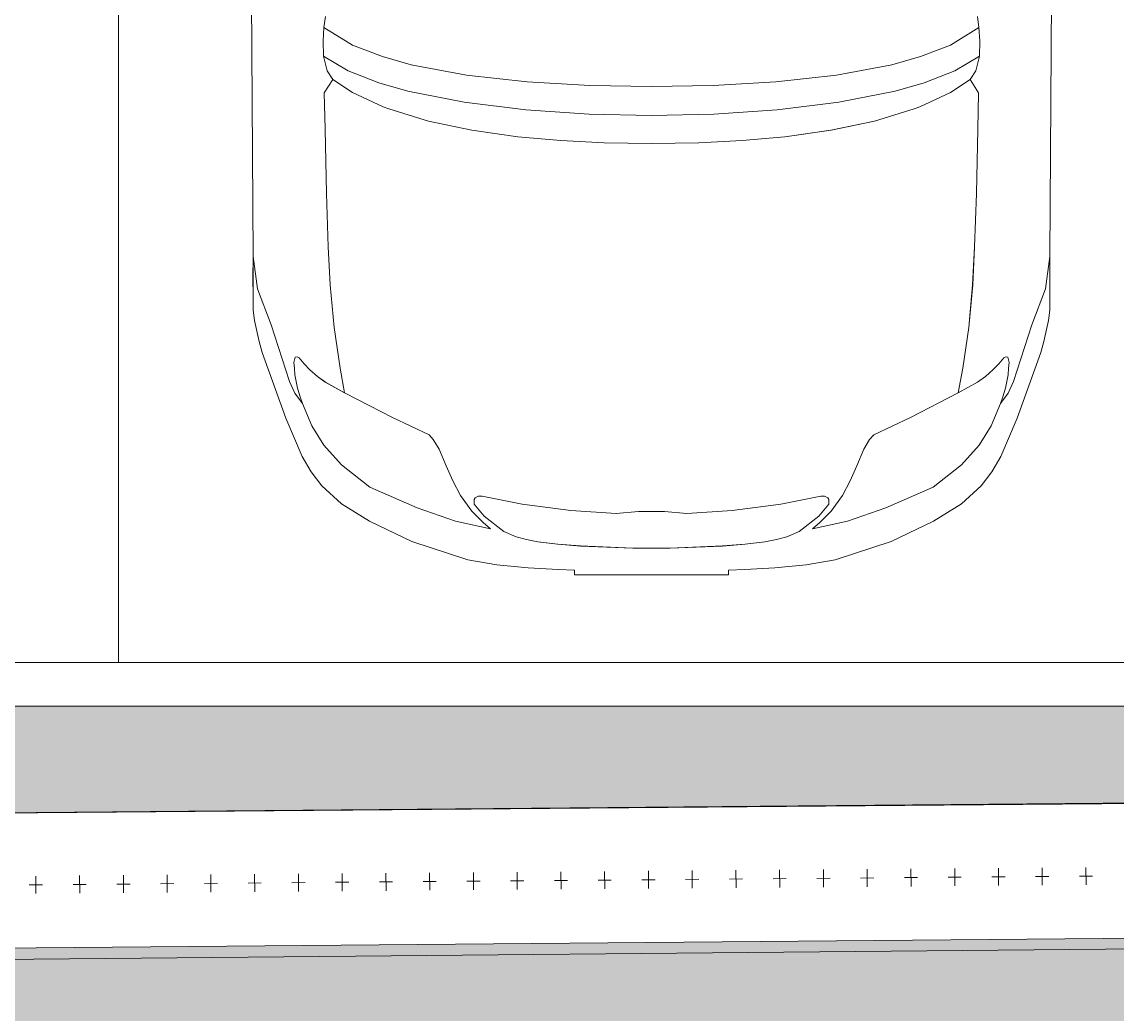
# Model space of a CAD drawing. Header units: millimetres. Extents: x -284281 to 1648660, y -821378 to -151356.
# Drawn here: x -203312 to -200815, y -271490 to -269226 of the extents above; entities that cross this region are included whole.
import ezdxf

# ---------------------------------------------------------------- set-up
doc = ezdxf.new("R2010")
doc.units = ezdxf.units.MM
doc.header["$MEASUREMENT"] = 0
doc.set_wipeout_variables(frame=1)
doc.linetypes.add('Wipeout_Contour', pattern=[1000, 0, -1000])
for name, color, linetype in [('Cars', 7, 'Continuous'), ('Divers - Dessin général', 7, 'Continuous'), ('Extérieur - Environnement', 7, 'Continuous'), ('Structure - Murs extérieurs', 7, 'Continuous'), ('TopoAlt', 7, 'Continuous')]:
    doc.layers.add(name, color=color, linetype=linetype)

# ---------------------------------------------------------------- blocks, each defined once
blk = doc.blocks.new('Dalle_13_1', base_point=(250537.6, -270787.4))
at = {"linetype": 'Continuous', "lineweight": 0, "true_color": 0x90b349}
blk.add_hatch(color=55, dxfattribs=at).paths.add_polyline_path([(250537.6, -270787.4), (220537.6, -270787.4), (220537.6, -273253.3), (250548.6, -273114.3), (250537.7, -271092.1), (250537.7, -271092.1, -0.001346), (250537.6, -271062.3), (250537.6, -271062.3)])
at = {"color": 7, "linetype": 'Continuous', "lineweight": 5, "flags": 128}
blk.add_lwpolyline([(250537.6, -270787.4), (220537.6, -270787.4), (220537.6, -273253.3), (250548.6, -273114.3), (250537.7, -271092.1), (250537.7, -271092.1, -0.001346), (250537.6, -271062.3), (250537.6, -271062.3)], format="xyb", close=True, dxfattribs=at)
blk = doc.blocks.new('Mur_56_1', base_point=(218049.6, -271371.5))
at = {"color": 254, "linetype": 'Wipeout_Contour', "lineweight": 0, "ltscale": 1434044.950907383}
blk.add_wipeout([(218049.6, -271371.5), (250537.3, -271087.3), (250534.6, -270787.3), (218047, -271071.5)], dxfattribs=at).dxf.layer = 'TopoAlt'
at = {"layer": 'TopoAlt', "color": 190, "linetype": 'Continuous', "lineweight": 5, "true_color": 0x8002ff, "flags": 128}
for points in [[(250534.6, -270787.3), (218047, -271071.5)], [(218049.6, -271371.5), (250537.3, -271087.3)]]:
    blk.add_lwpolyline(points, dxfattribs=at)
blk = doc.blocks.new('Mur_61_1', base_point=(250537.6, -270787.3))
at = {"color": 254, "linetype": 'Wipeout_Contour', "lineweight": 0, "ltscale": 1436123.093929387}
blk.add_wipeout([(220637.6, -270787.3), (250437.6, -270787.3), (250437.6, -270687.3), (220637.6, -270687.3)], dxfattribs=at).dxf.layer = 'Structure - Murs extérieurs'
at = {"layer": 'Structure - Murs extérieurs', "color": 7, "linetype": 'Continuous', "lineweight": 5, "flags": 128}
for points in [[(250437.6, -270687.3), (220637.6, -270687.3)], [(220537.6, -270787.3), (250537.6, -270787.3)]]:
    blk.add_lwpolyline(points, dxfattribs=at)
blk = doc.blocks.new('Garde-corps_1_1')
at = {"color": 7, "linetype": 'Continuous', "lineweight": 5}
for p, q in [((223646.8, -271168), (223647.2, -271208)), ((223746.6, -271167.2), (223746.9, -271207.2)), ((223846.3, -271166.4), (223846.7, -271206.4)), ((223946.1, -271165.5), (223946.4, -271205.5)), ((224045.9, -271164.7), (224046.2, -271204.7)), ((224145.6, -271163.9), (224145.9, -271203.9)), ((224245.4, -271163.1), (224245.7, -271203.1)), ((224345.1, -271162.3), (224345.4, -271202.3)), ((224444.9, -271161.4), (224445.2, -271201.4)), ((224544.6, -271160.6), (224545, -271200.6)), ((224644.4, -271159.8), (224644.7, -271199.8)), ((224744.1, -271159), (224744.5, -271199)), ((224843.9, -271158.2), (224844.2, -271198.2)), ((224943.7, -271157.3), (224944, -271197.3)), ((225043.4, -271156.5), (225043.7, -271196.5)), ((225143.2, -271155.7), (225143.5, -271195.7)), ((225242.9, -271154.9), (225243.3, -271194.9)), ((222848.8, -271174.6), (222849.1, -271214.6)), ((222963.7, -271193.6), (222933.7, -271193.9)), ((222948.5, -271173.7), (222948.9, -271213.7)), ((223063.5, -271192.8), (223033.5, -271193)), ((223048.3, -271172.9), (223048.6, -271212.9)), ((223163.2, -271192), (223133.2, -271192.2)), ((223148, -271172.1), (223148.4, -271212.1)), ((223263, -271191.2), (223233, -271191.4)), ((223247.8, -271171.3), (223248.1, -271211.3)), ((223362.7, -271190.3), (223332.7, -271190.6)), ((223347.6, -271170.5), (223347.9, -271210.5)), ((223462.5, -271189.5), (223432.5, -271189.8)), ((223447.3, -271169.6), (223447.6, -271209.6)), ((223562.2, -271188.7), (223532.2, -271188.9)), ((223547.1, -271168.8), (223547.4, -271208.8)), ((223662, -271187.9), (223632, -271188.1)), ((223761.7, -271187.1), (223731.7, -271187.3)), ((223861.5, -271186.2), (223831.5, -271186.5)), ((223961.3, -271185.4), (223931.3, -271185.7)), ((224061, -271184.6), (224031, -271184.8)), ((224160.8, -271183.8), (224130.8, -271184)), ((224260.5, -271183), (224230.5, -271183.2)), ((224360.3, -271182.1), (224330.3, -271182.4)), ((224460, -271181.3), (224430, -271181.6)), ((224559.8, -271180.5), (224529.8, -271180.7)), ((224659.6, -271179.7), (224629.6, -271179.9)), ((224759.3, -271178.9), (224729.3, -271179.1)), ((224859.1, -271178), (224829.1, -271178.3)), ((224958.8, -271177.2), (224928.8, -271177.5)), ((225058.6, -271176.4), (225028.6, -271176.7)), ((225158.3, -271175.6), (225128.3, -271175.8)), ((225258.1, -271174.8), (225228.1, -271175)), ((222863.9, -271194.4), (222833.9, -271194.7))]:
    blk.add_line(p, q, dxfattribs=at)
blk = doc.blocks.new('Garde-corps_3_1')
at = {"color": 7, "linetype": 'Continuous', "lineweight": 5}
for p, q in [((223646.8, -271168), (223647.2, -271208)), ((223746.6, -271167.2), (223746.9, -271207.2)), ((223846.3, -271166.4), (223846.7, -271206.4)), ((223946.1, -271165.5), (223946.4, -271205.5)), ((224045.9, -271164.7), (224046.2, -271204.7)), ((224145.6, -271163.9), (224145.9, -271203.9)), ((224245.4, -271163.1), (224245.7, -271203.1)), ((224345.1, -271162.3), (224345.4, -271202.3)), ((224444.9, -271161.4), (224445.2, -271201.4)), ((224544.6, -271160.6), (224545, -271200.6)), ((224644.4, -271159.8), (224644.7, -271199.8)), ((224744.1, -271159), (224744.5, -271199)), ((224843.9, -271158.2), (224844.2, -271198.2)), ((224943.7, -271157.3), (224944, -271197.3)), ((225043.4, -271156.5), (225043.7, -271196.5)), ((225143.2, -271155.7), (225143.5, -271195.7)), ((225242.9, -271154.9), (225243.3, -271194.9)), ((222848.8, -271174.6), (222849.1, -271214.6)), ((222963.7, -271193.6), (222933.7, -271193.9)), ((222948.5, -271173.7), (222948.9, -271213.7)), ((223063.5, -271192.8), (223033.5, -271193)), ((223048.3, -271172.9), (223048.6, -271212.9)), ((223163.2, -271192), (223133.2, -271192.2)), ((223148, -271172.1), (223148.4, -271212.1)), ((223263, -271191.2), (223233, -271191.4)), ((223247.8, -271171.3), (223248.1, -271211.3)), ((223362.7, -271190.3), (223332.7, -271190.6)), ((223347.6, -271170.5), (223347.9, -271210.5)), ((223462.5, -271189.5), (223432.5, -271189.8)), ((223447.3, -271169.6), (223447.6, -271209.6)), ((223562.2, -271188.7), (223532.2, -271188.9)), ((223547.1, -271168.8), (223547.4, -271208.8)), ((223662, -271187.9), (223632, -271188.1)), ((223761.7, -271187.1), (223731.7, -271187.3)), ((223861.5, -271186.2), (223831.5, -271186.5)), ((223961.3, -271185.4), (223931.3, -271185.7)), ((224061, -271184.6), (224031, -271184.8)), ((224160.8, -271183.8), (224130.8, -271184)), ((224260.5, -271183), (224230.5, -271183.2)), ((224360.3, -271182.1), (224330.3, -271182.4)), ((224460, -271181.3), (224430, -271181.6)), ((224559.8, -271180.5), (224529.8, -271180.7)), ((224659.6, -271179.7), (224629.6, -271179.9)), ((224759.3, -271178.9), (224729.3, -271179.1)), ((224859.1, -271178), (224829.1, -271178.3)), ((224958.8, -271177.2), (224928.8, -271177.5)), ((225058.6, -271176.4), (225028.6, -271176.7)), ((225158.3, -271175.6), (225128.3, -271175.8)), ((225258.1, -271174.8), (225228.1, -271175)), ((222863.9, -271194.4), (222833.9, -271194.7))]:
    blk.add_line(p, q, dxfattribs=at)
blk = doc.blocks.new('Car 0025')
at = {"layer": 'Cars', "color": 7, "linetype": 'Continuous', "lineweight": 13}
for p, q in [((-924.7, 1389.7), (-920.5, 734.5)), ((-924.7, 1389.7), (-920.5, 734.5)), ((896.3, 734.5), (900.5, 1389.7)), ((900.5, 1389.7), (896.3, 734.5)), ((-755.5, 1282.4), (-758.8, 1257.5)), ((731.3, 1282.4), (734.6, 1257.5)), ((-758.8, 1257.5), (-760.9, 1227.1)), ((-694, 1217.1), (-758.8, 1257.5)), ((669.8, 1217.1), (734.6, 1257.5)), ((734.6, 1257.5), (736.7, 1227.1)), ((-760.9, 1227.1), (-760.1, 1191.7)), ((736.7, 1227.1), (735.9, 1191.7)), ((-625.2, 1190.8), (-694, 1217.1)), ((601, 1190.8), (669.8, 1217.1)), ((-703.8, 1158.5), (-760.1, 1191.7)), ((-760.1, 1191.7), (-751.8, 1158)), ((-560.1, 1172.1), (-625.2, 1190.8)), ((535.9, 1172.1), (601, 1190.8)), ((679.6, 1158.5), (735.9, 1191.7)), ((735.9, 1191.7), (727.6, 1158)), ((-751.8, 1158), (-751.8, 1158)), ((-738.5, 1138.6), (-751.8, 1158)), ((-633.6, 1130.9), (-703.8, 1158.5)), ((-433.8, 1148.7), (-560.1, 1172.1)), ((-295.6, 1133.3), (-433.8, 1148.7)), ((271.4, 1133.3), (409.6, 1148.7)), ((409.6, 1148.7), (535.9, 1172.1)), ((609.4, 1130.9), (679.6, 1158.5)), ((714.3, 1138.6), (727.6, 1158)), ((727.6, 1158), (727.6, 1158)), ((-738.5, 1138.6), (-758, 1108.3)), ((-738.5, 1138.6), (-738.5, 1138.6)), ((-738.5, 1138.6), (-693.9, 1108.9)), ((-567.9, 1112.1), (-633.6, 1130.9)), ((-152.7, 1124.9), (-295.6, 1133.3)), ((-12.1, 1122.4), (-152.7, 1124.9)), ((-12.1, 1122.4), (128.5, 1124.9)), ((128.5, 1124.9), (271.4, 1133.3)), ((543.7, 1112.1), (609.4, 1130.9)), ((714.3, 1138.6), (669.7, 1108.9)), ((714.3, 1138.6), (714.3, 1138.6)), ((714.3, 1138.6), (733.8, 1108.3)), ((-758, 1108.3), (-755.8, 1024.9)), ((-693.9, 1108.9), (-624, 1076.3)), ((-439.5, 1086.6), (-567.9, 1112.1)), ((415.3, 1086.6), (543.7, 1112.1)), ((669.7, 1108.9), (599.8, 1076.3)), ((733.8, 1108.3), (731.7, 1024.9)), ((-624, 1076.3), (-610.9, 1071.4)), ((-298.8, 1069.2), (-439.5, 1086.6)), ((274.6, 1069.2), (415.3, 1086.6)), ((599.8, 1076.3), (586.8, 1071.4)), ((-610.9, 1071.4), (-520.4, 1043.6)), ((-154, 1059.4), (-298.8, 1069.2)), ((-12.1, 1056.3), (-154, 1059.4)), ((-12.1, 1056.3), (129.8, 1059.4)), ((129.8, 1059.4), (274.6, 1069.2)), ((586.8, 1071.4), (496.2, 1043.6)), ((-755.8, 1025), (-753.2, 878.1)), ((-755.8, 1024.9), (-755.8, 1024.9)), ((-520.4, 1043.6), (-421.4, 1022.7)), ((496.2, 1043.6), (397.2, 1022.7)), ((731.7, 1025), (729, 878.1)), ((731.6, 1024.9), (731.6, 1024.9)), ((-421.4, 1022.7), (-316.5, 1007.9)), ((-316.5, 1007.9), (-218.5, 999.1)), ((-218.5, 999.1), (-119.9, 994.1)), ((194.3, 999.1), (95.7, 994.1)), ((292.3, 1007.9), (194.3, 999.1)), ((397.2, 1022.7), (292.3, 1007.9)), ((-119.9, 994.1), (-12.1, 992.4)), ((95.7, 994.1), (-12.1, 992.4)), ((-753.2, 878.1), (-748.9, 756.7)), ((729, 878.1), (724.7, 756.7)), ((-748.9, 756.7), (-744.4, 670.1)), ((724.7, 756.7), (720.2, 670.1)), ((-920.5, 734.5), (-920.6, 683.7)), ((-920.5, 734.5), (-920.6, 683.7)), ((-920.5, 734.5), (-910.7, 661.1)), ((896.3, 734.5), (886.5, 661.1)), ((896.4, 683.7), (896.3, 734.5)), ((896.3, 734.5), (896.4, 683.7)), ((-920.6, 683.7), (-920.5, 645.6)), ((-920.6, 683.7), (-920.5, 645.6)), ((896.3, 645.6), (896.4, 683.7)), ((896.4, 683.7), (896.3, 645.6)), ((-910.7, 661.1), (-879.2, 578.8)), ((-744.4, 670.2), (-735.6, 572.8)), ((-735.6, 572.8), (-744.3, 670.1)), ((720.2, 670.2), (711.4, 572.8)), ((711.4, 572.8), (720.1, 670.1)), ((886.5, 661.1), (855, 578.8)), ((-920.5, 645.6), (-920, 612.5)), ((-920.5, 645.6), (-920, 612.5)), ((-899.6, 632.1), (-899.5, 631.1)), ((875.4, 632.1), (875.3, 631.1)), ((895.8, 612.5), (896.3, 645.6)), ((896.3, 645.6), (895.8, 612.5)), ((-920, 612.5), (-917.2, 588.4)), ((-920, 612.5), (-917.2, 588.4)), ((893, 588.4), (895.8, 612.5)), ((895.8, 612.5), (893, 588.4)), ((-917.2, 588.4), (-906.8, 541)), ((-906.8, 541), (-917.2, 588.4)), ((-879.2, 578.8), (-837.6, 449.2)), ((855, 578.8), (813.4, 449.2)), ((882.6, 541), (893, 588.4)), ((882.6, 541), (893, 588.4)), ((-735.6, 572.8), (-722, 479.6)), ((711.4, 572.8), (697.8, 479.6)), ((-906.8, 541), (-899.8, 515.5)), ((-899.8, 515.5), (-906.8, 541)), ((875.6, 515.5), (882.6, 541)), ((875.6, 515.5), (882.6, 541)), ((-899.8, 515.5), (-846, 365.6)), ((-846, 365.6), (-899.8, 515.5)), ((-824.6, 504.7), (-827.3, 493)), ((-820.1, 506), (-824.6, 504.7)), ((-815.2, 503.8), (-820.1, 506)), ((-804.3, 489.5), (-815.2, 503.8)), ((780.1, 489.5), (791, 503.8)), ((791, 503.8), (795.9, 506)), ((795.9, 506), (800.4, 504.7)), ((800.4, 504.7), (803.1, 493)), ((821.8, 365.6), (875.6, 515.5)), ((821.8, 365.6), (875.6, 515.5)), ((-827.3, 493), (-826, 479.9)), ((-826, 479.9), (-825, 465)), ((-790.7, 476), (-804.3, 489.5)), ((-773.6, 461.2), (-790.7, 476)), ((-722, 479.6), (-711.7, 423.4)), ((697.8, 479.6), (687.5, 423.4)), ((749.4, 461.2), (766.5, 476)), ((766.5, 476), (780.1, 489.5)), ((801.8, 479.9), (800.8, 465)), ((803.1, 493), (801.8, 479.9)), ((-825, 465), (-819.1, 434.2)), ((-755.7, 447.9), (-773.6, 461.2)), ((731.5, 447.9), (749.4, 461.2)), ((800.8, 465), (794.9, 434.2)), ((-825.2, 422.9), (-837.6, 449.2)), ((-819.1, 434.2), (-812.8, 414.4)), ((-711.7, 423.4), (-755.7, 447.9)), ((687.5, 423.4), (731.5, 447.9)), ((794.9, 434.2), (788.6, 414.4)), ((801, 422.9), (813.4, 449.2)), ((-814.8, 408.3), (-825.2, 422.9)), ((-807.5, 399), (-814.8, 408.3)), ((-812.8, 414.4), (-807.5, 399)), ((-602.3, 367), (-711.7, 423.4)), ((578.1, 367), (687.5, 423.4)), ((788.6, 414.4), (783.3, 399)), ((783.3, 399), (790.6, 408.3)), ((790.6, 408.3), (801, 422.9)), ((-786.3, 348.7), (-807.5, 399)), ((762.1, 348.7), (783.3, 399)), ((-846, 365.6), (-808.7, 278.6)), ((-808.7, 278.6), (-846, 365.6)), ((-518.8, 327.9), (-602.3, 367)), ((494.6, 327.9), (578.1, 367)), ((784.5, 278.6), (821.8, 365.6)), ((784.5, 278.6), (821.8, 365.6)), ((-759.1, 304.4), (-786.3, 348.7)), ((-509.5, 317.5), (-518.8, 327.9)), ((485.3, 317.5), (494.6, 327.9)), ((734.9, 304.4), (762.1, 348.7)), ((-718.8, 259), (-759.1, 304.4)), ((-496.3, 294.8), (-509.5, 317.5)), ((472.1, 294.8), (485.3, 317.5)), ((694.6, 259), (734.9, 304.4)), ((-808.7, 278.6), (-788.2, 243.2)), ((-808.7, 278.6), (-788.2, 243.2)), ((-480.1, 257), (-496.3, 294.8)), ((455.9, 257), (472.1, 294.8)), ((764, 243.2), (784.5, 278.6)), ((784.5, 278.6), (764, 243.2)), ((-654.4, 208.3), (-718.8, 259)), ((-465.1, 222.6), (-480.1, 257)), ((440.9, 222.6), (455.9, 257)), ((630.2, 208.3), (694.6, 259)), ((-788.2, 243.2), (-764, 211.8)), ((-788.2, 243.2), (-764, 211.8)), ((739.8, 211.8), (764, 243.2)), ((764, 243.2), (739.8, 211.8)), ((-764, 211.8), (-719, 170.5)), ((-764, 211.8), (-719, 170.5)), ((-654.4, 208.3), (-546.4, 161.2)), ((-447.3, 189.6), (-465.1, 222.6)), ((423.1, 189.6), (440.9, 222.6)), ((630.2, 208.3), (522.2, 161.2)), ((694.8, 170.5), (739.8, 211.8)), ((739.8, 211.8), (694.8, 170.5)), ((-421.5, 153.3), (-447.3, 189.6)), ((-416.6, 180.1), (-414.1, 184)), ((-416.4, 169.3), (-416.6, 180.1)), ((-414.1, 184), (-406.9, 187.6)), ((-406.9, 187.6), (-398, 187.9)), ((-398, 187.9), (-307.1, 169.4)), ((373.8, 187.9), (282.9, 169.4)), ((382.7, 187.6), (373.8, 187.9)), ((389.9, 184), (382.7, 187.6)), ((392.4, 180.1), (389.9, 184)), ((392.2, 169.3), (392.4, 180.1)), ((397.3, 153.3), (423.1, 189.6)), ((-719, 170.5), (-655.3, 130.9)), ((-719, 170.5), (-655.3, 130.9)), ((-546.4, 161.2), (-459.2, 131.1)), ((-395.7, 128), (-421.5, 153.3)), ((-393.4, 142.5), (-416.4, 169.3)), ((-307.1, 169.4), (-196.1, 155)), ((-196.1, 155), (-92.9, 148.1)), ((-41.8, 152.8), (-92.9, 148.1)), ((-41.8, 152.8), (-11.3, 152.8)), ((17.6, 152.8), (-12.9, 152.8)), ((17.6, 152.8), (68.7, 148.1)), ((171.9, 155), (68.7, 148.1)), ((282.9, 169.4), (171.9, 155)), ((369.2, 142.5), (392.2, 169.3)), ((371.5, 128), (397.3, 153.3)), ((522.2, 161.2), (435, 131.1)), ((631.1, 130.9), (694.8, 170.5)), ((694.8, 170.5), (631.1, 130.9)), ((-655.3, 130.9), (-558.5, 84.1)), ((-655.3, 130.9), (-558.5, 84.1)), ((-378.9, 113.2), (-459.2, 131.1)), ((-378.9, 113.2), (-395.7, 128)), ((-348.6, 107.3), (-393.4, 142.5)), ((324.4, 107.3), (369.2, 142.5)), ((354.7, 113.2), (435, 131.1)), ((354.7, 113.2), (371.5, 128)), ((534.3, 84.1), (631.1, 130.9)), ((631.1, 130.9), (534.3, 84.1)), ((-320.4, 95.1), (-348.6, 107.3)), ((296.3, 95.1), (324.4, 107.3)), ((-558.5, 84.1), (-431, 42.5)), ((-431, 42.5), (-558.5, 84.1)), ((-320.4, 95.1), (-296.9, 89)), ((-296.9, 89), (-270.9, 84)), ((-270.9, 84), (-226, 78.1)), ((-226, 78.1), (-174.1, 74.2)), ((201.8, 78.1), (149.9, 74.2)), ((246.7, 84), (201.8, 78.1)), ((272.7, 89), (246.7, 84)), ((296.3, 95.1), (272.7, 89)), ((406.8, 42.5), (534.3, 84.1)), ((406.8, 42.5), (534.3, 84.1)), ((-54.7, 69.2), (-174.1, 74.2)), ((-73.2, 69.9), (-72.6, 69.9)), ((-12.1, 69.6), (-54.7, 69.2)), ((-12.1, 69.6), (30.5, 69.2)), ((30.5, 69.2), (149.9, 74.2)), ((49, 69.9), (48.4, 69.9)), ((-431, 42.5), (-364.7, 30.9)), ((-364.7, 30.9), (-431, 42.5)), ((-364.7, 30.9), (-293.1, 24.3)), ((-293.1, 24.3), (-364.7, 30.9)), ((268.9, 24.3), (340.5, 30.9)), ((268.9, 24.3), (340.5, 30.9)), ((340.5, 30.9), (406.8, 42.5)), ((340.5, 30.9), (406.8, 42.5)), ((-293.1, 24.3), (-225.1, 20.2)), ((-225.1, 20.2), (-293.1, 24.3)), ((-225.1, 20.2), (-187.9, 19.2)), ((-187.9, 19.2), (-225.1, 20.2)), ((-187.9, 19.2), (-187.9, 8.3)), ((-187.9, 8.3), (-187.9, 19.2)), ((-187.9, 8.3), (163.7, 8.3)), ((-187.9, 8.3), (-12.1, 8.3)), ((163.7, 8.3), (-12.1, 8.3)), ((163.7, 19.2), (200.9, 20.2)), ((163.7, 19.2), (200.9, 20.2)), ((163.7, 8.3), (163.7, 19.2)), ((163.7, 8.3), (163.7, 19.2)), ((200.9, 20.2), (268.9, 24.3)), ((200.9, 20.2), (268.9, 24.3))]:
    blk.add_line(p, q, dxfattribs=at)

msp = doc.modelspace()

# ---------------------------------------------------------------- hatches: boundary and pattern name
at = {"linetype": 'Continuous', "lineweight": 0, "true_color": 0x90b349}
msp.add_hatch(color=55, dxfattribs=at).paths.add_polyline_path([(-175591.76314, -270787.35355), (-205591.76314, -270787.35355), (-205591.76314, -273253.26877), (-175580.71657, -273114.34105), (-175591.60232, -271092.1288), (-175591.6678, -271092.12915, -0.001345761), (-175591.74821, -271062.25464), (-175591.76314, -271062.25464)])

# ---------------------------------------------------------------- linework, layer by layer
at = {"color": 9, "linetype": 'Continuous', "lineweight": 5}
msp.add_lwpolyline([(-208256.2426, -273475.38502, 0.3865533313), (-206058.31933, -275253.23979), (-190681.3397, -275196.19066), (-182697.89344, -275116.10287, 0.0051889555), (-182644.79769, -275105.96997), (-173921.32814, -275105.96997, 0.4142135624), (-171932.12315, -273095.23292), (-171943.0089, -271073.02067, -0.001345761), (-171943.03788, -271062.25464), (-171943.03788, -267687.29374), (-171943.03788, -265687.29374), (-173921.32814, -265687.29374), (-175591.76314, -265687.29374), (-175591.76314, -270687.29374), (-205491.76314, -270687.29374), (-205491.76314, -265687.29374), (-205491.76314, -265587.29374), (-206176.19022, -265587.29374), (-206173.85271, -265605.82722, 0.2588490016), (-208011.65088, -266951.54513), (-208028.61366, -266943.72092, 0.0985615086), (-208259.38232, -267730.33623), (-208266.6445, -273329.32486, 0.0251892193)], format="xyb", close=True, dxfattribs=at)
at = {"color": 7, "linetype": 'Continuous', "lineweight": 5}
msp.add_lwpolyline([(-175591.76314, -270787.35355), (-205591.76314, -270787.35355), (-205591.76314, -273253.26877), (-175580.71657, -273114.34105), (-175591.60232, -271092.1288), (-175591.6678, -271092.12915, -0.001345761), (-175591.74821, -271062.25464), (-175591.76314, -271062.25464)], format="xyb", close=True, dxfattribs=at)
at = {"layer": 'Extérieur - Environnement', "color": 7, "linetype": 'Continuous', "lineweight": 13}
for p, q in [((-202789.53909, -269106.12444), (-202785.38806, -269761.2809)), ((-202789.53909, -269106.12444), (-202785.38806, -269761.2809)), ((-200968.49743, -269761.2809), (-200964.3464, -269106.12444)), ((-200964.3464, -269106.12444), (-200968.49743, -269761.2809)), ((-202620.32933, -269213.35195), (-202623.61934, -269238.27627)), ((-201133.55616, -269213.35195), (-201130.26615, -269238.27627)), ((-202623.61934, -269238.27627), (-202625.76249, -269268.70409)), ((-202558.80602, -269278.71115), (-202623.61934, -269238.27627)), ((-201195.07947, -269278.71115), (-201130.26615, -269238.27627)), ((-201130.26615, -269238.27627), (-201128.123, -269268.70409)), ((-202625.76249, -269268.70409), (-202624.98314, -269304.06619)), ((-201128.123, -269268.70409), (-201128.90234, -269304.06619)), ((-202490.05023, -269304.96647), (-202558.80933, -269278.70989)), ((-201263.83526, -269304.96647), (-201195.07616, -269278.70989)), ((-202568.60475, -269337.28554), (-202624.98314, -269304.06619)), ((-202624.98314, -269304.06619), (-202616.65518, -269337.78359)), ((-202424.91424, -269323.67754), (-202490.05652, -269304.96466)), ((-201328.97125, -269323.67754), (-201263.82897, -269304.96466)), ((-201185.28074, -269337.28554), (-201128.90234, -269304.06619)), ((-201128.90234, -269304.06619), (-201137.23031, -269337.78359)), ((-202616.65518, -269337.78359), (-202616.62892, -269337.79852)), ((-202603.33924, -269357.14103), (-202616.65518, -269337.78359)), ((-202498.40142, -269364.90883), (-202568.60475, -269337.28554)), ((-202298.62211, -269347.10029), (-202424.91967, -269323.67653)), ((-201455.26338, -269347.10029), (-201328.96582, -269323.67653)), ((-201255.48406, -269364.90883), (-201185.28074, -269337.28554)), ((-201150.54625, -269357.14103), (-201137.23031, -269337.78359)), ((-201137.23031, -269337.78359), (-201137.25656, -269337.79852)), ((-202603.33924, -269357.14103), (-202622.8702, -269387.53016)), ((-202603.33344, -269357.18062), (-202603.33924, -269357.14103)), ((-202603.33344, -269357.18062), (-202558.73039, -269386.89845)), ((-202432.75471, -269383.67403), (-202498.40142, -269364.90883)), ((-202160.47844, -269362.46162), (-202298.62211, -269347.10029)), ((-202017.54849, -269370.86361), (-202160.48089, -269362.46135)), ((-201876.91365, -269373.42369), (-202017.55063, -269370.86348)), ((-201876.97183, -269373.42369), (-201736.33486, -269370.86348)), ((-201736.33699, -269370.86361), (-201593.4046, -269362.46135)), ((-201593.40705, -269362.46162), (-201455.26338, -269347.10029)), ((-201321.13078, -269383.67403), (-201255.48406, -269364.90883)), ((-201150.55205, -269357.18062), (-201195.1551, -269386.89845)), ((-201150.55205, -269357.18062), (-201150.54625, -269357.14103)), ((-201150.54625, -269357.14103), (-201131.01529, -269387.53016)), ((-202622.8702, -269387.53016), (-202620.69119, -269470.88184)), ((-202558.73039, -269386.89845), (-202488.85157, -269419.47351)), ((-202304.3124, -269409.2231), (-202432.75471, -269383.67403)), ((-201449.57309, -269409.2231), (-201321.13078, -269383.67403)), ((-201195.1551, -269386.89845), (-201265.03392, -269419.47351)), ((-201131.01529, -269387.53016), (-201133.1943, -269470.88184)), ((-202488.85157, -269419.47351), (-202475.79117, -269424.33559)), ((-202163.63099, -269426.56247), (-202304.3124, -269409.2231)), ((-201590.2545, -269426.56247), (-201449.57309, -269409.2231)), ((-201265.03392, -269419.47351), (-201278.09432, -269424.33559)), ((-202475.79117, -269424.33624), (-202385.25027, -269452.15012)), ((-202018.84656, -269436.38019), (-202163.63099, -269426.56247)), ((-201876.94274, -269439.48807), (-202018.84656, -269436.38019)), ((-201876.94274, -269439.48807), (-201735.03893, -269436.38019)), ((-201735.03893, -269436.38019), (-201590.2545, -269426.56247)), ((-201278.09432, -269424.33624), (-201368.63522, -269452.15012)), ((-202620.69233, -269470.81865), (-202618.0469, -269617.64414)), ((-202385.25027, -269452.15012), (-202286.20281, -269473.07881)), ((-201368.63522, -269452.15012), (-201467.68268, -269473.07881)), ((-201133.19316, -269470.81865), (-201135.83859, -269617.64414)), ((-202620.68993, -269470.86474), (-202620.68947, -269470.88184)), ((-202286.20281, -269473.07881), (-202181.29574, -269487.90326)), ((-202181.29574, -269487.90326), (-202083.33419, -269496.69868)), ((-201572.58974, -269487.90326), (-201670.55129, -269496.69868)), ((-201467.68268, -269473.07881), (-201572.58974, -269487.90326)), ((-201133.19556, -269470.86474), (-201133.19602, -269470.88184)), ((-202083.33419, -269496.69868), (-201984.76176, -269501.67525)), ((-201984.76176, -269501.67525), (-201876.93624, -269503.41935)), ((-201769.12373, -269501.67525), (-201876.94924, -269503.41935)), ((-201670.55129, -269496.69868), (-201769.12373, -269501.67525)), ((-202618.0469, -269617.64414), (-202613.75484, -269739.10257)), ((-201135.83859, -269617.64414), (-201140.13065, -269739.10257)), ((-202613.75484, -269739.10257), (-202609.21781, -269825.64174)), ((-201140.13065, -269739.10257), (-201144.66768, -269825.64174)), ((-202785.38806, -269761.2809), (-202785.47117, -269812.10443)), ((-202785.38806, -269761.2809), (-202785.47117, -269812.10443)), ((-202785.38806, -269761.2809), (-202775.54498, -269834.64628)), ((-200968.49743, -269761.2809), (-200978.34051, -269834.64628)), ((-200968.41432, -269812.10443), (-200968.49743, -269761.2809)), ((-200968.49743, -269761.2809), (-200968.41432, -269812.10443)), ((-202785.47117, -269812.10443), (-202785.36036, -269850.17549)), ((-202785.47117, -269812.10443), (-202785.36036, -269850.17549)), ((-200968.52513, -269850.17549), (-200968.41432, -269812.10443)), ((-200968.41432, -269812.10443), (-200968.52513, -269850.17549)), ((-202775.54498, -269834.64628), (-202744.01932, -269917.01103)), ((-202609.21973, -269825.6205), (-202600.43901, -269922.93505)), ((-202600.43901, -269922.93505), (-202609.19, -269825.64174)), ((-201144.66576, -269825.6205), (-201153.44648, -269922.93505)), ((-201153.44648, -269922.93505), (-201144.69549, -269825.64174)), ((-200978.34051, -269834.64628), (-201009.86617, -269917.01103)), ((-202785.36036, -269850.17549), (-202784.83354, -269883.28596)), ((-202785.36036, -269850.17549), (-202784.83354, -269883.28596)), ((-202764.43023, -269863.68497), (-202764.37872, -269864.69694)), ((-200989.45526, -269863.68497), (-200989.50677, -269864.69694)), ((-200969.05194, -269883.28596), (-200968.52513, -269850.17549)), ((-200968.52513, -269850.17549), (-200969.05194, -269883.28596)), ((-202784.83354, -269883.28596), (-202782.03305, -269907.43008)), ((-202784.83354, -269883.28596), (-202782.03305, -269907.43008)), ((-200971.85244, -269907.43008), (-200969.05194, -269883.28596)), ((-200969.05194, -269883.28596), (-200971.85244, -269907.43008)), ((-202782.03305, -269907.43008), (-202771.63545, -269954.78576)), ((-202771.63545, -269954.78576), (-202782.03305, -269907.43008)), ((-202744.01932, -269917.01103), (-202702.41841, -270046.60936)), ((-201009.86617, -269917.01103), (-201051.46708, -270046.60936)), ((-200982.25003, -269954.78576), (-200971.85244, -269907.43008)), ((-200982.25003, -269954.78576), (-200971.85244, -269907.43008)), ((-202600.43901, -269922.93505), (-202586.81683, -270016.17977)), ((-201153.44648, -269922.93505), (-201167.06866, -270016.17977)), ((-202771.63545, -269954.78576), (-202764.62047, -269980.29071)), ((-202764.62047, -269980.29071), (-202771.63545, -269954.78576)), ((-200989.26502, -269980.29071), (-200982.25003, -269954.78576)), ((-200989.26502, -269980.29071), (-200982.25003, -269954.78576)), ((-202764.62047, -269980.29071), (-202710.8023, -270130.22636)), ((-202710.8023, -270130.22636), (-202764.62047, -269980.29071)), ((-202689.41383, -269991.06556), (-202692.1472, -270002.76857)), ((-202684.96034, -269989.80043), (-202689.41383, -269991.06556)), ((-202680.0726, -269991.95746), (-202684.96034, -269989.80043)), ((-202669.13384, -270006.24783), (-202680.0726, -269991.95746)), ((-201084.75165, -270006.24783), (-201073.81289, -269991.95746)), ((-201073.81289, -269991.95746), (-201068.92515, -269989.80043)), ((-201068.92515, -269989.80043), (-201064.47166, -269991.06556)), ((-201064.47166, -269991.06556), (-201061.73829, -270002.76857)), ((-201043.08319, -270130.22636), (-200989.26502, -269980.29071)), ((-201043.08319, -270130.22636), (-200989.26502, -269980.29071)), ((-202692.1472, -270002.76857), (-202690.83337, -270015.8633)), ((-202690.83337, -270015.8633), (-202689.88704, -270030.7926)), ((-202655.51176, -270019.78551), (-202669.13384, -270006.24783)), ((-202638.43825, -270034.58812), (-202655.51176, -270019.78551)), ((-202586.82099, -270016.15698), (-202576.54049, -270072.41751)), ((-201167.0645, -270016.15698), (-201177.345, -270072.41751)), ((-201115.44724, -270034.58812), (-201098.37372, -270019.78551)), ((-201098.37372, -270019.78551), (-201084.75165, -270006.24783)), ((-201063.05212, -270015.8633), (-201063.99844, -270030.7926)), ((-201061.73829, -270002.76857), (-201063.05212, -270015.8633)), ((-202689.88704, -270030.7926), (-202683.98056, -270061.59997)), ((-202620.4963, -270047.87284), (-202638.43825, -270034.58812)), ((-201133.38919, -270047.87284), (-201115.44724, -270034.58812)), ((-201063.99844, -270030.7926), (-201069.90493, -270061.59997)), ((-202690.08183, -270072.92354), (-202702.41841, -270046.60936)), ((-202683.98056, -270061.59997), (-202677.63442, -270081.40036)), ((-202576.54049, -270072.41751), (-202620.4963, -270047.87284)), ((-201177.345, -270072.41751), (-201133.38919, -270047.87284)), ((-201069.90493, -270061.59997), (-201076.25107, -270081.40036)), ((-201063.80366, -270072.92354), (-201051.46708, -270046.60936)), ((-202679.63842, -270087.47329), (-202690.08183, -270072.92354)), ((-202672.3125, -270096.7724), (-202679.63842, -270087.47329)), ((-202677.63442, -270081.40036), (-202672.3125, -270096.7724)), ((-202467.12617, -270128.79784), (-202576.54049, -270072.41751)), ((-201286.75932, -270128.79784), (-201177.345, -270072.41751)), ((-201076.25107, -270081.40036), (-201081.57299, -270096.7724)), ((-201081.57299, -270096.7724), (-201074.24707, -270087.47329)), ((-201074.24707, -270087.47329), (-201063.80366, -270072.92354)), ((-202651.12871, -270147.07207), (-202672.3125, -270096.7724)), ((-201102.75678, -270147.07207), (-201081.57299, -270096.7724)), ((-202710.8023, -270130.22636), (-202673.56364, -270217.19968)), ((-202673.56364, -270217.19968), (-202710.8023, -270130.22636)), ((-202383.68922, -270167.90375), (-202467.12617, -270128.79784)), ((-201370.19626, -270167.90375), (-201286.75932, -270128.79784)), ((-201080.32184, -270217.19968), (-201043.08319, -270130.22636)), ((-201080.32184, -270217.19968), (-201043.08319, -270130.22636)), ((-202623.91399, -270191.42198), (-202651.12871, -270147.07207)), ((-202374.30028, -270178.32286), (-202383.68922, -270167.90375)), ((-201379.58521, -270178.32286), (-201370.19626, -270167.90375)), ((-201129.9715, -270191.42198), (-201102.75678, -270147.07207)), ((-202583.59589, -270236.77984), (-202623.91399, -270191.42198)), ((-202361.11943, -270201.01926), (-202374.30028, -270178.32286)), ((-201392.76606, -270201.01926), (-201379.58521, -270178.32286)), ((-201170.28959, -270236.77984), (-201129.9715, -270191.42198)), ((-202673.56364, -270217.19968), (-202653.01898, -270252.57154)), ((-202673.56364, -270217.19968), (-202653.01898, -270252.57154)), ((-202344.97967, -270238.74842), (-202361.1332, -270200.99555)), ((-201408.90582, -270238.74842), (-201392.75229, -270200.99555)), ((-201100.86651, -270252.57154), (-201080.32184, -270217.19968)), ((-201080.32184, -270217.19968), (-201100.86651, -270252.57154)), ((-202519.26983, -270287.50877), (-202583.59589, -270236.77984)), ((-202329.91217, -270273.14819), (-202344.97967, -270238.74842)), ((-201423.97332, -270273.14819), (-201408.90582, -270238.74842)), ((-201234.61566, -270287.50877), (-201170.28959, -270236.77984)), ((-202653.01898, -270252.57154), (-202628.84108, -270283.99193)), ((-202653.01898, -270252.57154), (-202628.84108, -270283.99193)), ((-201125.04441, -270283.99193), (-201100.86651, -270252.57154)), ((-201100.86651, -270252.57154), (-201125.04441, -270283.99193)), ((-202628.84108, -270283.99193), (-202583.81237, -270325.30047)), ((-202628.84108, -270283.99193), (-202583.81237, -270325.30047)), ((-202519.26983, -270287.50877), (-202411.23603, -270334.55123)), ((-202312.12973, -270306.14996), (-202329.91217, -270273.14819)), ((-201441.75576, -270306.14996), (-201423.97332, -270273.14819)), ((-201234.61566, -270287.50877), (-201342.64946, -270334.55123)), ((-201170.07312, -270325.30047), (-201125.04441, -270283.99193)), ((-201125.04441, -270283.99193), (-201170.07312, -270325.30047)), ((-202286.38422, -270342.48662), (-202312.12973, -270306.14996)), ((-202281.41878, -270315.68285), (-202278.9746, -270311.78962)), ((-202281.27066, -270326.50932), (-202281.41878, -270315.68285)), ((-202278.9746, -270311.78962), (-202271.72849, -270308.14468)), ((-202271.72849, -270308.14468), (-202262.81586, -270307.89289)), ((-202262.81586, -270307.89289), (-202171.949, -270326.34619)), ((-201491.06963, -270307.89289), (-201581.93649, -270326.34619)), ((-201482.15699, -270308.14468), (-201491.06963, -270307.89289)), ((-201474.91089, -270311.78962), (-201482.15699, -270308.14468)), ((-201472.46671, -270315.68285), (-201474.91089, -270311.78962)), ((-201472.61483, -270326.50932), (-201472.46671, -270315.68285)), ((-201467.50127, -270342.48662), (-201441.75576, -270306.14996)), ((-202583.81237, -270325.30047), (-202520.0956, -270364.89687)), ((-202583.81237, -270325.30047), (-202520.0956, -270364.89687)), ((-202411.23603, -270334.55123), (-202324.00496, -270364.68725)), ((-202260.51485, -270367.7613), (-202286.38422, -270342.48662)), ((-202258.21137, -270353.33193), (-202281.27066, -270326.50932)), ((-202171.949, -270326.34619), (-202060.92383, -270340.80333)), ((-202060.92383, -270340.80333), (-201957.78665, -270347.68768)), ((-201906.66458, -270343.01425), (-201957.78665, -270347.68768)), ((-201906.66458, -270343.01425), (-201876.1277, -270343.01425)), ((-201847.22091, -270343.01425), (-201877.75779, -270343.01425)), ((-201847.22091, -270343.01425), (-201796.09883, -270347.68768)), ((-201692.96166, -270340.80333), (-201796.09883, -270347.68768)), ((-201581.93649, -270326.34619), (-201692.96166, -270340.80333)), ((-201495.67412, -270353.33193), (-201472.61483, -270326.50932)), ((-201493.37064, -270367.7613), (-201467.50127, -270342.48662)), ((-201342.64946, -270334.55123), (-201429.88053, -270364.68725)), ((-201233.78989, -270364.89687), (-201170.07312, -270325.30047)), ((-201170.07312, -270325.30047), (-201233.78989, -270364.89687)), ((-202520.0956, -270364.89687), (-202423.30045, -270411.68184)), ((-202520.0956, -270364.89687), (-202423.30045, -270411.68184)), ((-202243.75808, -270382.58106), (-202324.00496, -270364.68725)), ((-202243.75808, -270382.58106), (-202260.51485, -270367.7613)), ((-202213.45074, -270388.52135), (-202258.21137, -270353.33193)), ((-201540.43475, -270388.52135), (-201495.67412, -270353.33193)), ((-201510.12741, -270382.58106), (-201429.88053, -270364.68725)), ((-201510.12741, -270382.58106), (-201493.37064, -270367.7613)), ((-201330.58504, -270411.68184), (-201233.78989, -270364.89687)), ((-201233.78989, -270364.89687), (-201330.58504, -270411.68184)), ((-202185.29136, -270400.67421), (-202213.45074, -270388.52135)), ((-201568.59413, -270400.67421), (-201540.43475, -270388.52135)), ((-202423.30045, -270411.68184), (-202295.81141, -270453.31964)), ((-202295.81141, -270453.31964), (-202423.30045, -270411.68184)), ((-202185.29136, -270400.67421), (-202161.72338, -270406.75417)), ((-202161.72786, -270406.75331), (-202135.73061, -270411.73902)), ((-202135.74319, -270411.73661), (-202090.8253, -270417.69595)), ((-202090.8253, -270417.69595), (-202038.93261, -270421.62102)), ((-201663.06019, -270417.69595), (-201714.95288, -270421.62102)), ((-201618.1423, -270411.73661), (-201663.06019, -270417.69595)), ((-201592.15763, -270406.75331), (-201618.15488, -270411.73902)), ((-201568.59413, -270400.67421), (-201592.16211, -270406.75417)), ((-201458.07408, -270453.31964), (-201330.58504, -270411.68184)), ((-201458.07408, -270453.31964), (-201330.58504, -270411.68184)), ((-201919.54382, -270426.56024), (-202038.93261, -270421.62102)), ((-201938.07692, -270425.92695), (-201937.43554, -270425.92695)), ((-201876.93113, -270426.22001), (-201919.54382, -270426.56024)), ((-201876.95436, -270426.22001), (-201834.34167, -270426.56024)), ((-201834.34167, -270426.56024), (-201714.95288, -270421.62102)), ((-201815.80857, -270425.92695), (-201816.44994, -270425.92695)), ((-202295.81141, -270453.31964), (-202229.57152, -270464.89787)), ((-202229.57152, -270464.89787), (-202295.81141, -270453.31964)), ((-202229.57152, -270464.89787), (-202157.95248, -270471.44966)), ((-202157.95248, -270471.44966), (-202229.57152, -270464.89787)), ((-201595.93301, -270471.44966), (-201524.31397, -270464.89787)), ((-201595.93301, -270471.44966), (-201524.31397, -270464.89787)), ((-201524.31397, -270464.89787), (-201458.07408, -270453.31964)), ((-201524.31397, -270464.89787), (-201458.07408, -270453.31964)), ((-202157.95248, -270471.44966), (-202089.96582, -270475.5432)), ((-202089.96582, -270475.5432), (-202157.95248, -270471.44966)), ((-202089.96582, -270475.5432), (-202052.70437, -270476.6336)), ((-202052.70437, -270476.6336), (-202089.96582, -270475.5432)), ((-202052.70437, -270476.6336), (-202052.70437, -270487.46295)), ((-202052.70437, -270487.46295), (-202052.70437, -270476.6336)), ((-202052.70437, -270487.46295), (-201701.18112, -270487.46295)), ((-202052.70437, -270487.46295), (-201876.94274, -270487.46295)), ((-201701.18112, -270487.46295), (-201876.94274, -270487.46295)), ((-201701.18112, -270476.6336), (-201663.91967, -270475.5432)), ((-201701.18112, -270476.6336), (-201663.91967, -270475.5432)), ((-201701.18112, -270487.46295), (-201701.18112, -270476.6336)), ((-201701.18112, -270487.46295), (-201701.18112, -270476.6336)), ((-201663.91967, -270475.5432), (-201595.93301, -270471.44966)), ((-201663.91967, -270475.5432), (-201595.93301, -270471.44966))]:
    msp.add_line(p, q, dxfattribs=at)

# ---------------------------------------------------------------- block references
at = {"color": 7, "linetype": 'Continuous', "lineweight": 5}
msp.add_blockref('Dalle_13_1', (-175591.76314, -270787.35355), dxfattribs=at)
at = {"layer": 'Cars', "color": 7, "linetype": 'Continuous', "lineweight": 5, "zscale": 1000}
msp.add_blockref('Car 0025', (-201864.8444, -270495.78396), dxfattribs=at)

# ---------------------------------------------------------------- next in the draw order: block references
at = {"layer": 'TopoAlt', "color": 211, "lineweight": 5, "true_color": 0xfe55ff}
msp.add_blockref('Mur_56_1', (-208079.75022, -271371.49266), dxfattribs=at)

# ---------------------------------------------------------------- next in the draw order: block references
at = {"layer": 'Structure - Murs extérieurs', "color": 211, "lineweight": 5, "true_color": 0xfe55ff}
msp.add_blockref('Mur_61_1', (-175591.76314, -270787.29219), dxfattribs=at)

# ---------------------------------------------------------------- next in the draw order: linework, layer by layer
at = {"color": 255, "linetype": 'Continuous', "lineweight": 5, "flags": 128}
for points in [[(-205591.76314, -265687.29374), (-205591.76314, -270687.29374), (-203091.76314, -270687.29374), (-203091.76314, -265687.29374)], [(-203091.76314, -265687.29374), (-203091.76314, -270687.29374), (-200591.76314, -270687.29374), (-200591.76314, -265687.29374)]]:
    msp.add_lwpolyline(points, close=True, dxfattribs=at)
at = {"layer": 'Structure - Murs extérieurs', "color": 7, "linetype": 'Continuous', "lineweight": 5}
for points in [[(-175691.76314, -270687.29219), (-205491.76314, -270687.2922)], [(-205591.76314, -270787.2922), (-175591.76314, -270787.29219)]]:
    msp.add_lwpolyline(points, dxfattribs=at)
at = {"layer": 'TopoAlt', "color": 190, "linetype": 'Continuous', "lineweight": 5, "true_color": 0x8002ff}
msp.add_lwpolyline([(-172242.98415, -270769.24799), (-208082.37461, -271071.50414)], dxfattribs=at)

# ---------------------------------------------------------------- next in the draw order: wipeouts: each hides what was drawn before it
at = {"color": 254, "linetype": 'Wipeout_Contour', "lineweight": 0, "ltscale": 1438589.353908819}
msp.add_wipeout([(-172242.98415, -270769.24799), (-208082.38, -271070.50182), (-208080.71452, -271379.89247), (-172243.03818, -271069.25262)], dxfattribs=at).dxf.layer = 'TopoAlt'

# ---------------------------------------------------------------- next in the draw order: linework, layer by layer
at = {"layer": 'Divers - Dessin général', "color": 14, "linetype": 'Continuous', "lineweight": 5, "true_color": 0x990000}
msp.add_lwpolyline([(-171923.65542, -163437.63526), (-171943.03788, -271067.6377), (-273272.94367, -272027.63374), (-273290.3137, -197317.63509), (-273293.65591, -163437.63526)], close=True, dxfattribs=at)
at = {"layer": 'Structure - Murs extérieurs', "color": 7, "linetype": 'Continuous', "lineweight": 5, "flags": 128}
for points in [[(-175691.76314, -270687.29219), (-205491.76314, -270687.2922), (-205491.76313, -265687.29372), (-205491.76313, -265587.29373), (-205591.76311, -265587.29373), (-206176.19022, -265587.29374, 0.2597271562), (-208107.94504, -267116.45694, 0.0985618016), (-208268.02222, -267920.63319), (-208268.02222, -273253.26877, 0.4157854419), (-206156.7584, -275353.23856), (-174019.76721, -275205.96874, 0.4142192129)], [(-174020.265, -275105.96997), (-206157.25619, -275253.23979, -0.4157910988), (-208168.02222, -273253.26877), (-208168.02222, -267920.63319, -0.0985616194), (-208015.56832, -267154.75238, -0.2588489041), (-206168.02225, -265687.29372), (-205591.76311, -265687.29372), (-205591.76314, -270687.2922), (-205591.76314, -270787.2922), (-205491.76314, -270787.2922), (-175691.76314, -270787.29219)]]:
    msp.add_lwpolyline(points, format="xyb", dxfattribs=at)
at = {"layer": 'TopoAlt', "color": 7, "linetype": 'Continuous', "lineweight": 5, "flags": 128}
msp.add_lwpolyline([(-172242.98415, -270769.24799), (-208082.38, -271070.50182), (-208080.71452, -271379.89247), (-172243.03818, -271069.25262)], close=True, dxfattribs=at)

# ---------------------------------------------------------------- next in the draw order: block references
at = {"color": 7, "linetype": 'Continuous', "lineweight": 5}
for name in ['Garde-corps_1_1', 'Garde-corps_3_1']:
    msp.add_blockref(name, (-426129.3317, 0), dxfattribs=at)

doc.saveas('drawing.dxf')
